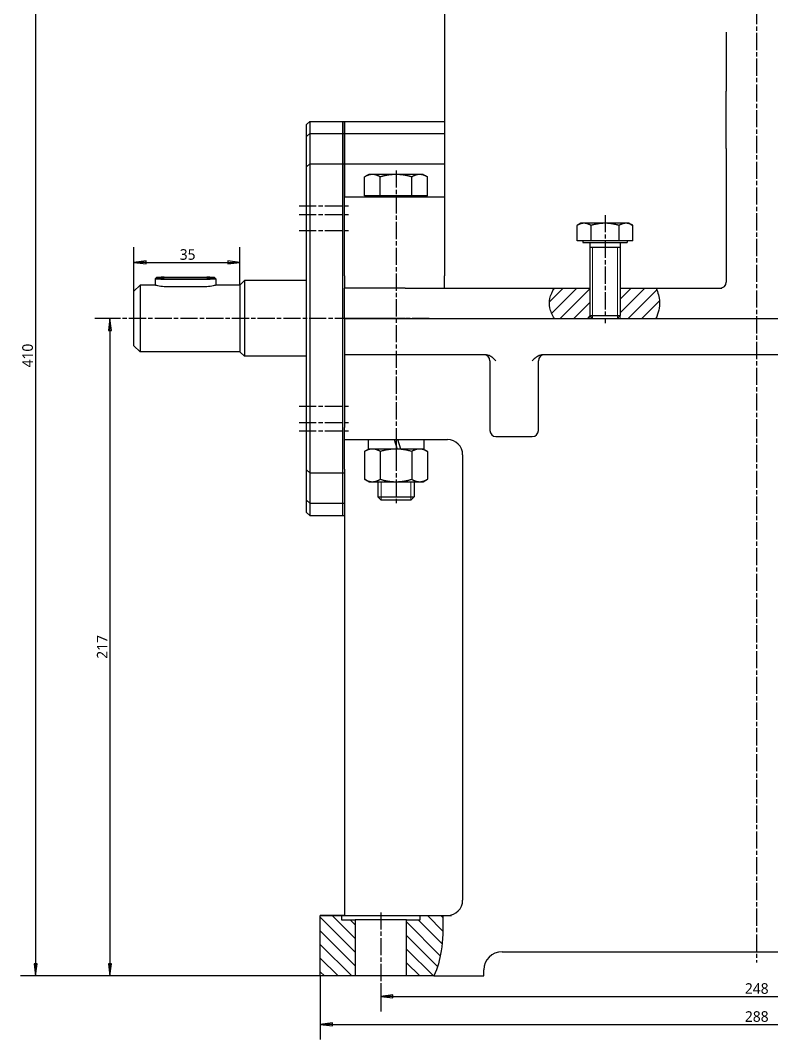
# Model space of a CAD drawing. Header units: millimetres. Extents: x -89 to 1313, y -72 to 900.
# Drawn here: x 710.1 to 958.1, y 385.4 to 721.7 of the extents above; entities that cross this region are included whole.
import ezdxf

# ---------------------------------------------------------------- set-up
doc = ezdxf.new("R2010")
doc.units = ezdxf.units.MM
doc.linetypes.add('CHAIN', pattern=[0.3543, 0.2362, -0.0295, 0.0591, -0.0295])
for name, color, linetype, lineweight in [('中心线 (ISO)', 7, 'CHAIN', 25), ('剖面线 (ISO)', 7, 'Continuous', 18), ('可见 (ISO)', 7, 'Continuous', 30), ('可见窄的 (ISO)', 7, 'Continuous', 9), ('尺寸 (ISO)', 7, 'Continuous', 25), ('折线 (ISO)', 7, 'Continuous', 25)]:
    doc.layers.add(name, color=color, linetype=linetype, lineweight=lineweight)
doc.styles.add('注释文本 (ISO)', font='Microsoft YaHei.ttf')
doc.dimstyles.new('默认 (GB)', dxfattribs={"dimtxt": 3.5, "dimasz": 4, "dimexe": 5, "dimexo": 0, "dimgap": 0.75, "dimtad": 1, "dimrnd": 1e-08, "dimdsep": 46, "dimtxsty": '注释文本 (ISO)', "dimblk": 'Filled-1', "dimcen": 0.09, "dimdle": 10, "dimclrd": 256, "dimclre": 256, "dimclrt": 256, "dimaunit": 1, "dimadec": 3, "dimazin": 2, "dimtfac": 1, "dimtmove": 0, "dimatfit": 3, "dimldrblk": 'Filled-1', "dimfxl": 1, "dimtolj": 1, "dimtzin": 0, "dimlwd": -1, "dimlwe": -1, "dimarcsym": 0})
pattern_1 = [(135, (0, 0), (-2.245064, -2.245064), [])]
pattern_2 = [(45, (0, 0), (-2.245064, 2.245064), [])]

# ---------------------------------------------------------------- blocks, each defined once
blk = doc.blocks.new('Filled-1')
at = {"color": 0}
for p, q in [((0, 0), (-1, 0.125)), ((-1, 0.125), (-1, -0.125)), ((-1, 0), (0, 0)), ((-1, -0.125), (0, 0))]:
    blk.add_line(p, q, dxfattribs=at)
at = {"color": 0, "flags": 128}
blk.add_lwpolyline([(-1, -0.125), (0, 0), (-1, 0.125), (-1, -0.125)], dxfattribs=at)
at = {"color": 0}
blk.add_solid([(-1, -0.125), (0, 0), (-1, 0.125), (-1, -0.125)], dxfattribs=at)
blk = doc.blocks.new('*D16')
at = {"layer": 'Defpoints', "color": 0, "transparency": 16777216}
for p in [(829.06, 403.85), (1077.06, 403.85), (1077.06, 399.6)]:
    blk.add_point(p, dxfattribs=at)
at = {"layer": '尺寸 (ISO)', "transparency": 16777216}
for p, q in [((829.06, 403.85), (829.06, 394.6)), ((1077.06, 403.85), (1077.06, 394.6)), ((833.06, 399.6), (1073.06, 399.6))]:
    blk.add_line(p, q, dxfattribs=at)
at = {"layer": '尺寸 (ISO)', "transparency": 16777216, "xscale": 4, "yscale": 4, "zscale": 4, "rotation": 180}
blk.add_blockref('Filled-1', (829.06, 399.6), dxfattribs=at)
at = {"layer": '尺寸 (ISO)', "transparency": 16777216, "xscale": 4, "yscale": 4, "zscale": 4}
blk.add_blockref('Filled-1', (1077.06, 399.6), dxfattribs=at)
at = {"layer": '尺寸 (ISO)', "transparency": 16777216, "insert": (949.24, 403.97), "char_height": 3.5, "attachment_point": 1, "style": '注释文本 (ISO)'}
blk.add_mtext('\\A1;248', dxfattribs=at)
blk = doc.blocks.new('*D17')
at = {"layer": 'Defpoints', "color": 0, "transparency": 16777216}
for p in [(809.06, 406.35), (1097.06, 406.35), (1097.06, 390.35)]:
    blk.add_point(p, dxfattribs=at)
at = {"layer": '尺寸 (ISO)', "transparency": 16777216}
for p, q in [((809.06, 406.35), (809.06, 385.35)), ((1097.06, 406.35), (1097.06, 385.35)), ((813.06, 390.35), (1093.06, 390.35))]:
    blk.add_line(p, q, dxfattribs=at)
at = {"layer": '尺寸 (ISO)', "transparency": 16777216, "xscale": 4, "yscale": 4, "zscale": 4, "rotation": 180}
blk.add_blockref('Filled-1', (809.06, 390.35), dxfattribs=at)
at = {"layer": '尺寸 (ISO)', "transparency": 16777216, "xscale": 4, "yscale": 4, "zscale": 4}
blk.add_blockref('Filled-1', (1097.06, 390.35), dxfattribs=at)
at = {"layer": '尺寸 (ISO)', "transparency": 16777216, "insert": (949.24, 394.72), "char_height": 3.5, "attachment_point": 1, "style": '注释文本 (ISO)'}
blk.add_mtext('\\A1;288', dxfattribs=at)
blk = doc.blocks.new('*D18')
at = {"layer": 'Defpoints', "color": 0, "transparency": 16777216}
for p in [(953.06, 815.91), (715.06, 406.35), (809.06, 406.35)]:
    blk.add_point(p, dxfattribs=at)
at = {"layer": '尺寸 (ISO)', "transparency": 16777216}
for p, q in [((953.06, 815.91), (710.06, 815.91)), ((715.06, 811.91), (715.06, 410.35)), ((809.06, 406.35), (710.06, 406.35))]:
    blk.add_line(p, q, dxfattribs=at)
at = {"layer": '尺寸 (ISO)', "transparency": 16777216, "xscale": 4, "yscale": 4, "zscale": 4}
for p, rotation in [((715.06, 815.91), 90), ((715.06, 406.35), 270)]:
    blk.add_blockref('Filled-1', p, dxfattribs=dict(at, rotation=rotation))
at = {"layer": '尺寸 (ISO)', "transparency": 16777216, "insert": (710.68, 607.18), "char_height": 3.5, "attachment_point": 1, "rotation": 90, "style": '注释文本 (ISO)'}
blk.add_mtext('\\A1;410', dxfattribs=at)
blk = doc.blocks.new('*D19')
at = {"layer": 'Defpoints', "color": 0, "transparency": 16777216}
for p in [(740.83, 623.35), (739.64, 406.35), (809.06, 406.35)]:
    blk.add_point(p, dxfattribs=at)
at = {"layer": '尺寸 (ISO)', "transparency": 16777216}
for p, q in [((740.83, 623.35), (734.64, 623.35)), ((739.64, 619.35), (739.64, 410.35)), ((809.06, 406.35), (734.64, 406.35))]:
    blk.add_line(p, q, dxfattribs=at)
at = {"layer": '尺寸 (ISO)', "transparency": 16777216, "xscale": 4, "yscale": 4, "zscale": 4}
for p, rotation in [((739.64, 623.35), 90), ((739.64, 406.35), 270)]:
    blk.add_blockref('Filled-1', p, dxfattribs=dict(at, rotation=rotation))
at = {"layer": '尺寸 (ISO)', "transparency": 16777216, "insert": (735.31, 511.04), "char_height": 3.5, "attachment_point": 1, "rotation": 90, "style": '注释文本 (ISO)'}
blk.add_mtext('\\A1;217', dxfattribs=at)
blk = doc.blocks.new('*D65')
at = {"layer": 'Defpoints', "color": 0, "transparency": 16777216}
for p in [(782.56, 641.83), (747.56, 632.35), (782.56, 634.35)]:
    blk.add_point(p, dxfattribs=at)
at = {"layer": '尺寸 (ISO)', "transparency": 16777216}
for p, q in [((747.56, 632.35), (747.56, 646.83)), ((782.56, 634.35), (782.56, 646.83)), ((751.56, 641.83), (778.56, 641.83))]:
    blk.add_line(p, q, dxfattribs=at)
at = {"layer": '尺寸 (ISO)', "transparency": 16777216, "xscale": 4, "yscale": 4, "zscale": 4, "rotation": 180}
blk.add_blockref('Filled-1', (747.56, 641.83), dxfattribs=at)
at = {"layer": '尺寸 (ISO)', "transparency": 16777216, "xscale": 4, "yscale": 4, "zscale": 4}
blk.add_blockref('Filled-1', (782.56, 641.83), dxfattribs=at)
at = {"layer": '尺寸 (ISO)', "transparency": 16777216, "insert": (762.67, 646.2), "char_height": 3.5, "attachment_point": 1, "style": '注释文本 (ISO)'}
blk.add_mtext('\\A1;35', dxfattribs=at)

msp = doc.modelspace()

# ---------------------------------------------------------------- hatches: boundary and pattern name
at = {"layer": '剖面线 (ISO)'}
h = msp.add_hatch(dxfattribs=at)
h.set_pattern_fill('ANSI31', color=256, scale=25.4, style=0)
h.set_pattern_definition(pattern_2)
edge = h.paths.add_edge_path()
edge.add_line((886.3514, 623.3539), (898.0609, 623.3539))
edge.add_line((898.0609, 623.3539), (898.0609, 633.3539))
edge.add_line((898.0609, 633.3539), (886.3514, 633.3539))
edge.add_spline(control_points=[(886.3514, 633.3539), (885.6634, 632.3107), (885.1313, 631.1724), (884.6666, 628.9278), (884.661, 627.906), (885.106, 625.6164), (885.6486, 624.4355), (886.3514, 623.3539)], knot_values=[0, 0, 0, 0, 0.37488171, 0.37488171, 0.68740318, 0.68740318, 1.0743568, 1.0743568, 1.0743568, 1.0743568], degree=3, periodic=0)
h = msp.add_hatch(dxfattribs=at)
h.set_pattern_fill('ANSI31', color=256, scale=25.4, style=0)
h.set_pattern_definition(pattern_2)
edge = h.paths.add_edge_path()
edge.add_line((908.0609, 623.3539), (919.9, 623.3539))
edge.add_spline(control_points=[(919.9, 623.3539), (920.3059, 624.2357), (920.6223, 625.1531), (921.0104, 627.0066), (921.0892, 627.9195), (920.9803, 630.4186), (920.5681, 631.9238), (919.9, 633.3539)], knot_values=[0, 0, 0, 0, 0.29122311, 0.29122311, 0.56808507, 0.56808507, 1.04160955, 1.04160955, 1.04160955, 1.04160955], degree=3, periodic=0)
edge.add_line((919.9, 633.3539), (908.0609, 633.3539))
edge.add_line((908.0609, 633.3539), (908.0609, 623.3539))
h = msp.add_hatch(dxfattribs=at)
h.set_pattern_fill('ANSI31', color=256, scale=25.4, angle=90, style=0)
h.set_pattern_definition(pattern_1)
h.paths.add_polyline_path([(816.0609, 426.3037), (809.0609, 426.3037), (809.0609, 406.3539), (820.5609, 406.3539), (820.5609, 424.8539), (816.0609, 424.8539)])
h = msp.add_hatch(dxfattribs=at)
h.set_pattern_fill('ANSI31', color=256, scale=25.4, angle=90, style=0)
h.set_pattern_definition(pattern_1)
edge = h.paths.add_edge_path()
edge.add_spline(control_points=[(849.4912, 426.3037), (849.6274, 422.065), (849.5025, 418.1607), (848.5347, 411.7711), (847.811, 408.9661), (846.603, 406.3539)], knot_values=[0, 0, 0, 0, 1.27226969, 1.27226969, 2.28839361, 2.28839361, 2.28839361, 2.28839361], degree=3, periodic=0)
edge.add_line((846.603, 406.3539), (837.5609, 406.3539))
edge.add_line((837.5609, 406.3539), (837.5609, 424.8539))
edge.add_line((837.5609, 424.8539), (842.0609, 424.8539))
edge.add_line((842.0609, 424.8539), (842.0609, 426.3037))
edge.add_line((842.0609, 426.3037), (849.4912, 426.3037))

# ---------------------------------------------------------------- linework, layer by layer
at = {"layer": '中心线 (ISO)', "ltscale": 23.990969}
for p, q in [((953.0609, 819.5799), (953.0609, 410.8572)), ((834.0609, 672.1712), (834.0609, 561.9275)), ((802.0609, 660.477), (819.0609, 660.477)), ((802.0609, 657.6486), (819.0609, 657.6486)), ((903.0609, 657.4681), (903.0609, 621.7742)), ((802.0609, 652.3453), (819.0609, 652.3453)), ((845.0609, 623.3539), (740.8308, 623.3539)), ((802.0609, 594.3625), (819.0609, 594.3625)), ((802.0609, 589.0592), (819.0609, 589.0592)), ((802.0609, 586.2308), (819.0609, 586.2308)), ((829.0609, 427.3539), (829.0609, 403.8539))]:
    msp.add_line(p, q, dxfattribs=at)
at = {"layer": '中心线 (ISO)', "ltscale": 9.00068}
msp.add_line((834.0609, 585.8539), (834.0609, 577.7539), dxfattribs=at)
at = {"layer": '可见 (ISO)'}
for p, q in [((850.0609, 750.5557), (850.0609, 663.1399)), ((943.0609, 717.8553), (943.0609, 698.3332)), ((943.0609, 679.3779), (943.0609, 698.3332)), ((804.5609, 687.3539), (805.5609, 688.3539)), ((804.5609, 683.3539), (804.5609, 687.3539)), ((805.5609, 688.3539), (805.5609, 684.3539)), ((805.5609, 688.3539), (816.5609, 688.3539)), ((816.5609, 684.3539), (816.5609, 688.3539)), ((816.5609, 688.3539), (817.0609, 688.3539)), ((816.5609, 684.3539), (816.5609, 688.3539)), ((817.0609, 688.3539), (850.0609, 688.3539)), ((817.0609, 688.3539), (817.0609, 684.3539)), ((817.0609, 684.3539), (817.0609, 688.3539)), ((804.5609, 683.3539), (805.5609, 684.3539)), ((804.5609, 673.3539), (804.5609, 683.3539)), ((805.5609, 684.3539), (805.5609, 674.3539)), ((805.5609, 684.3539), (816.5609, 684.3539)), ((816.5609, 674.3539), (816.5609, 684.3539)), ((816.5609, 684.3539), (817.0609, 684.3539)), ((816.5609, 674.3539), (816.5609, 684.3539)), ((817.0609, 684.3539), (850.0609, 684.3539)), ((817.0609, 684.3539), (817.0609, 674.3539)), ((817.0609, 674.3539), (817.0609, 684.3539)), ((943.0609, 679.3779), (943.0609, 635.3539)), ((804.5609, 673.3539), (805.5609, 674.3539)), ((804.5609, 573.3539), (804.5609, 673.3539)), ((805.5609, 674.3539), (805.5609, 572.3539)), ((805.5609, 674.3539), (816.5609, 674.3539)), ((816.5609, 572.3539), (816.5609, 674.3539)), ((816.5609, 674.3539), (817.0609, 674.3539)), ((816.5609, 572.3539), (816.5609, 674.3539)), ((817.0609, 674.3539), (850.0609, 674.3539)), ((817.0609, 674.3539), (817.0609, 663.3539)), ((817.0609, 663.3539), (817.0609, 674.3539)), ((825.0609, 670.854), (823.6686, 670.0501)), ((823.6686, 663.754), (823.6686, 670.0501)), ((826.2666, 670.854), (825.0609, 670.854)), ((834.0609, 670.854), (826.2666, 670.854)), ((828.8647, 663.754), (828.8647, 670.0501)), ((841.8551, 670.854), (834.0609, 670.854)), ((839.257, 663.754), (839.257, 670.0501)), ((843.0609, 670.854), (841.8551, 670.854)), ((843.0609, 670.854), (844.4532, 670.0501)), ((844.4532, 663.754), (844.4532, 670.0501)), ((850.0609, 663.3539), (817.0609, 663.3539)), ((817.0609, 659.3507), (817.0609, 663.3539)), ((828.8647, 663.754), (823.6686, 663.754)), ((825.8109, 663.754), (825.8109, 663.3539)), ((839.257, 663.754), (828.8647, 663.754)), ((844.4532, 663.754), (839.257, 663.754)), ((842.3109, 663.754), (842.3109, 663.3539)), ((850.0609, 663.1399), (850.0609, 659.3507)), ((817.0609, 637.357), (817.0609, 659.3507)), ((850.0609, 659.3507), (850.0609, 637.357)), ((895.0609, 654.754), (893.8233, 654.0395)), ((893.8233, 648.954), (893.8233, 654.0395)), ((896.1327, 654.754), (895.0609, 654.754)), ((903.0609, 654.754), (896.1327, 654.754)), ((898.4421, 648.954), (898.4421, 654.0395)), ((909.9891, 654.754), (903.0609, 654.754)), ((907.6797, 648.954), (907.6797, 654.0395)), ((911.0609, 654.754), (909.9891, 654.754)), ((911.0609, 654.754), (912.2985, 654.0395)), ((912.2985, 648.954), (912.2985, 654.0395)), ((898.4421, 648.954), (893.8233, 648.954)), ((895.7609, 648.954), (895.7609, 648.3539)), ((895.7609, 648.3539), (910.3609, 648.3539)), ((898.0609, 648.3539), (898.0609, 624.2742)), ((898.0609, 646.8539), (908.0609, 646.8539)), ((907.6797, 648.954), (898.4421, 648.954)), ((912.2985, 648.954), (907.6797, 648.954)), ((908.0609, 648.3539), (908.0609, 624.2742)), ((910.3609, 648.954), (910.3609, 648.3539)), ((754.5609, 636.4463), (754.5609, 634.3475)), ((754.9624, 636.8491), (754.5626, 636.4498)), ((757.5609, 636.9344), (771.5609, 636.9344)), ((771.5609, 636.7578), (757.5609, 636.7578)), ((757.5609, 636.3444), (771.5609, 636.3444)), ((774.1594, 636.8491), (774.5591, 636.4498)), ((774.5609, 636.4463), (774.5609, 634.3475)), ((782.5609, 634.3539), (784.0609, 635.8539)), ((784.0609, 635.8539), (784.0609, 610.8539)), ((804.5609, 635.8539), (784.0609, 635.8539)), ((817.0609, 637.357), (817.0609, 633.3539)), ((850.0609, 633.3539), (850.0609, 637.357)), ((747.5609, 632.3539), (749.5609, 634.3539)), ((747.5609, 614.3539), (747.5609, 632.3539)), ((749.5609, 634.3539), (749.5609, 612.3539)), ((754.5609, 634.3539), (749.5609, 634.3539)), ((771.5609, 633.8289), (757.5609, 633.8289)), ((782.5609, 634.3539), (774.5609, 634.3539)), ((782.5609, 634.3539), (782.5609, 612.3539)), ((817.0609, 623.3539), (817.0609, 633.3539)), ((837.0609, 633.3539), (817.0609, 633.3539)), ((837.0609, 633.3539), (886.3514, 633.3539)), ((886.3514, 633.3539), (898.0609, 633.3539)), ((908.0609, 633.3539), (919.9, 633.3539)), ((919.9, 633.3539), (941.5968, 633.3539)), ((817.0609, 623.3539), (817.0609, 611.3539)), ((817.0609, 623.3539), (837.0609, 623.3539)), ((837.0609, 623.3539), (817.0609, 623.3539)), ((837.0609, 623.3539), (990.7223, 623.3539)), ((837.0609, 623.3539), (886.3514, 623.3539)), ((898.981, 623.3539), (898.0609, 624.2742)), ((898.0609, 624.2742), (908.0609, 624.2742)), ((907.1407, 623.3539), (908.0609, 624.2742)), ((919.9, 623.3539), (990.7223, 623.3539)), ((747.5609, 614.3539), (749.5609, 612.3539)), ((782.5609, 612.3539), (749.5609, 612.3539)), ((782.5609, 612.3539), (784.0609, 610.8539)), ((804.5609, 610.8539), (784.0609, 610.8539)), ((817.0609, 611.3539), (817.0609, 607.3507)), ((837.0609, 611.3539), (817.0609, 611.3539)), ((863.5968, 611.3539), (837.0609, 611.3539)), ((865.0609, 609.3539), (865.0609, 586.3539)), ((881.0609, 586.3539), (881.0609, 609.3539)), ((989.0678, 611.3539), (882.525, 611.3539)), ((817.0609, 607.3507), (817.0609, 587.357)), ((817.0609, 583.3539), (817.0609, 587.357)), ((817.0609, 583.3539), (851.1028, 583.3539)), ((817.0609, 573.5543), (817.0609, 583.3539)), ((817.0609, 573.5543), (817.0609, 583.3539)), ((824.8609, 583.3539), (824.8609, 580.2539)), ((833.4409, 583.3539), (834.4481, 580.2539)), ((835.6881, 580.2539), (834.6809, 583.3539)), ((843.2609, 583.3539), (843.2609, 580.2539)), ((867.0609, 584.3539), (879.0609, 584.3539)), ((825.0609, 580.2539), (823.6686, 579.45)), ((823.6686, 579.45), (823.6686, 570.2577)), ((834.4481, 580.2539), (824.8609, 580.2539)), ((828.8647, 579.45), (828.8647, 570.2577)), ((835.6881, 580.2539), (834.4481, 580.2539)), ((843.2609, 580.2539), (835.6881, 580.2539)), ((839.257, 579.45), (839.257, 570.2577)), ((843.0609, 580.2539), (844.4532, 579.45)), ((844.4532, 579.45), (844.4532, 570.2577)), ((856.0609, 578.3539), (856.0609, 431.3539)), ((804.5609, 573.3539), (805.5609, 572.3539)), ((804.5609, 563.3539), (804.5609, 573.3539)), ((805.5609, 572.3539), (816.5609, 572.3539)), ((805.5609, 572.3539), (805.5609, 562.3539)), ((816.5609, 562.3539), (816.5609, 572.3539)), ((816.5609, 572.3539), (817.0609, 572.3539)), ((816.5609, 562.3539), (816.5609, 572.3539)), ((817.0609, 573.5543), (817.0609, 567.4583)), ((825.0609, 569.4539), (823.6686, 570.2577)), ((825.0609, 569.4539), (826.2666, 569.4539)), ((826.2666, 569.4539), (834.0609, 569.4539)), ((828.0609, 569.4539), (828.0609, 564.4275)), ((834.0609, 569.4539), (841.8551, 569.4539)), ((840.0609, 569.4539), (840.0609, 564.4275)), ((841.8551, 569.4539), (843.0609, 569.4539)), ((843.0609, 569.4539), (844.4532, 570.2577)), ((817.0609, 567.4583), (817.0609, 431.3539)), ((804.5609, 563.3539), (805.5609, 562.3539)), ((804.5609, 559.3539), (804.5609, 563.3539)), ((805.5609, 562.3539), (816.5609, 562.3539)), ((805.5609, 562.3539), (805.5609, 558.3539)), ((816.5609, 558.3539), (816.5609, 562.3539)), ((816.5609, 562.3539), (817.0609, 562.3539)), ((816.5609, 558.3539), (816.5609, 562.3539)), ((829.1344, 563.3539), (828.0609, 564.4275)), ((828.0609, 564.4275), (840.0609, 564.4275)), ((838.9873, 563.3539), (829.1344, 563.3539)), ((838.9873, 563.3539), (840.0609, 564.4275)), ((804.5609, 559.3539), (805.5609, 558.3539)), ((805.5609, 558.3539), (816.5609, 558.3539)), ((816.5609, 558.3539), (817.0609, 558.3539)), ((817.0609, 431.3539), (817.0609, 426.3539)), ((809.0609, 426.3539), (809.0609, 426.3037)), ((809.0609, 426.3539), (817.0609, 426.3539)), ((809.0609, 406.3539), (809.0609, 426.3037)), ((816.0609, 426.3037), (816.0609, 424.8539)), ((816.0609, 424.8539), (820.5609, 424.8539)), ((817.0609, 426.3539), (852.4006, 426.3539)), ((820.5609, 424.8539), (820.5609, 406.3539)), ((837.5609, 424.8539), (820.5609, 424.8539)), ((837.5609, 424.8539), (842.0609, 424.8539)), ((837.5609, 406.3539), (837.5609, 424.8539)), ((842.0609, 424.8539), (842.0609, 426.3037)), ((869.0609, 414.3539), (1037.0609, 414.3539)), ((863.0609, 406.3539), (863.0609, 408.3539)), ((820.5609, 406.3539), (809.0609, 406.3539)), ((837.5609, 406.3539), (820.5609, 406.3539)), ((846.603, 406.3539), (837.5609, 406.3539)), ((846.603, 406.3539), (863.0609, 406.3539))]:
    msp.add_line(p, q, dxfattribs=at)
for centre, radius, start, end in [((941.0609, 635.3539), 2, 270, 0), ((863.0609, 609.3539), 2, 0, 90), ((883.0609, 609.3539), 2, 90, 180), ((867.0609, 586.3539), 2, 180, 270), ((879.0609, 586.3539), 2, 270, 0), ((851.0609, 578.3539), 5, 0, 90), ((851.0609, 431.3539), 5, 270, 0), ((869.0609, 408.3539), 6, 90, 180)]:
    msp.add_arc(centre, radius, start, end, dxfattribs=at)
for centre, major_axis, start_param, end_param in [((757.5609, 636.4463), (-3, 0), 6.2491926, 7.85398163), ((757.5609, 636.8461), (-2.6, 0), 4.71238898, 7.85398163), ((771.5609, 636.8461), (2.6, 0), 4.71238898, 7.85398163), ((771.5609, 636.4463), (3, 0), 4.71238898, 6.31717802)]:
    msp.add_ellipse(centre, major_axis=major_axis, ratio=0.03396655, start_param=start_param, end_param=end_param, dxfattribs=at)
for points in [[(826.2666, 670.854), (825.0609, 670.854), (823.6686, 670.0501)], [(828.8647, 670.0501), (827.4724, 670.854), (826.2666, 670.854)], [(834.0609, 670.854), (831.6493, 670.854), (828.8647, 670.0501)], [(839.257, 670.0501), (836.4724, 670.854), (834.0609, 670.854)], [(841.8551, 670.854), (840.6493, 670.854), (839.257, 670.0501)], [(844.4532, 670.0501), (843.0609, 670.854), (841.8551, 670.854)], [(896.1327, 654.754), (895.0609, 654.754), (893.8233, 654.0395)], [(898.4421, 654.0395), (897.2045, 654.754), (896.1327, 654.754)], [(903.0609, 654.754), (900.9173, 654.754), (898.4421, 654.0395)], [(907.6797, 654.0395), (905.2045, 654.754), (903.0609, 654.754)], [(909.9891, 654.754), (908.9173, 654.754), (907.6797, 654.0395)], [(912.2985, 654.0395), (911.0609, 654.754), (909.9891, 654.754)], [(826.2666, 580.2539), (825.0609, 580.2539), (823.6686, 579.45)], [(828.8647, 579.45), (827.4724, 580.2539), (826.2666, 580.2539)], [(834.0609, 580.2539), (831.6493, 580.2539), (828.8647, 579.45)], [(839.257, 579.45), (836.4724, 580.2539), (834.0609, 580.2539)], [(841.8551, 580.2539), (840.6493, 580.2539), (839.257, 579.45)], [(844.4532, 579.45), (843.0609, 580.2539), (841.8551, 580.2539)], [(823.6686, 570.2577), (825.0609, 569.4539), (826.2666, 569.4539)], [(826.2666, 569.4539), (827.4724, 569.4539), (828.8647, 570.2577)], [(828.8647, 570.2577), (831.6493, 569.4539), (834.0609, 569.4539)], [(834.0609, 569.4539), (836.4724, 569.4539), (839.257, 570.2577)], [(839.257, 570.2577), (840.6493, 569.4539), (841.8551, 569.4539)], [(841.8551, 569.4539), (843.0609, 569.4539), (844.4532, 570.2577)]]:
    msp.add_rational_spline(points, [1, 1.0379548493, 1], degree=2, dxfattribs=at)
for points, knots in [([(757.5609, 633.8289), (757.1821, 633.8289), (756.7794, 633.8539), (756.0409, 633.9441), (755.7049, 634.008), (755.1743, 634.1302), (754.9437, 634.1968), (754.637, 634.2995), (754.5609, 634.3347), (754.5609, 634.3475)], [0.909033921, 0.909033921, 0.909033921, 0.909033921, 1.022674544, 1.022674544, 1.136315168, 1.136315168, 1.249933024, 1.249933024, 1.363550881, 1.363550881, 1.363550881, 1.363550881]), ([(774.5609, 634.3475), (774.5609, 634.3347), (774.4848, 634.2995), (774.178, 634.1968), (773.9474, 634.1302), (773.4169, 634.008), (773.0808, 633.9441), (772.3423, 633.8539), (771.9397, 633.8289), (771.5609, 633.8289)], [0.45451696, 0.45451696, 0.45451696, 0.45451696, 0.568134817, 0.568134817, 0.681752673, 0.681752673, 0.795393297, 0.795393297, 0.909033921, 0.909033921, 0.909033921, 0.909033921]), ([(867.0609, 609.3539), (866.7838, 609.631), (866.4793, 609.9366), (865.8312, 610.496), (865.4854, 610.7474), (864.9158, 611.0539), (864.659, 611.1647), (864.127, 611.315), (863.8516, 611.3539), (863.5968, 611.3539)], [0, 0, 0, 0, 0.117562819, 0.117562819, 0.235125638, 0.235125638, 0.311588865, 0.311588865, 0.388052091, 0.388052091, 0.388052091, 0.388052091]), ([(882.525, 611.3539), (882.2701, 611.3539), (881.9948, 611.315), (881.4628, 611.1647), (881.2059, 611.0539), (880.6364, 610.7474), (880.2906, 610.496), (879.6424, 609.9366), (879.338, 609.631), (879.0609, 609.3539)], [1.01106448, 1.01106448, 1.01106448, 1.01106448, 1.087527707, 1.087527707, 1.163990933, 1.163990933, 1.281553752, 1.281553752, 1.399116571, 1.399116571, 1.399116571, 1.399116571])]:
    msp.add_open_spline(points, degree=3, knots=knots, dxfattribs=at)
at = {"layer": '可见窄的 (ISO)'}
for p, q in [((898.9579, 646.8539), (898.9579, 623.3771)), ((907.1639, 623.3771), (907.1639, 646.8539)), ((898.0609, 623.3539), (898.0609, 633.3539)), ((908.0609, 633.3539), (908.0609, 623.3539)), ((829.1109, 569.4539), (829.1109, 563.3774)), ((839.0109, 563.3774), (839.0109, 569.4539))]:
    msp.add_line(p, q, dxfattribs=at)
at = {"layer": '折线 (ISO)'}
for q in [(809.0609, 426.3037), (849.4912, 426.3037)]:
    msp.add_line((817.0609, 426.3037), q, dxfattribs=at)
for points, knots in [([(886.3514, 623.3539), (885.6486, 624.4355), (885.106, 625.6164), (884.661, 627.906), (884.6666, 628.9278), (885.1313, 631.1724), (885.6634, 632.3107), (886.3514, 633.3539)], [0, 0, 0, 0, 0.38695362, 0.38695362, 0.69947509, 0.69947509, 1.0743568, 1.0743568, 1.0743568, 1.0743568]), ([(919.9, 633.3539), (920.5681, 631.9238), (920.9803, 630.4186), (921.0892, 627.9195), (921.0104, 627.0066), (920.6223, 625.1531), (920.3059, 624.2357), (919.9, 623.3539)], [0, 0, 0, 0, 0.47352448, 0.47352448, 0.75038644, 0.75038644, 1.04160955, 1.04160955, 1.04160955, 1.04160955]), ([(849.4912, 426.3037), (849.6274, 422.065), (849.5025, 418.1607), (848.5347, 411.7711), (847.811, 408.9661), (846.603, 406.3539)], [0, 0, 0, 0, 1.27226969, 1.27226969, 2.28839361, 2.28839361, 2.28839361, 2.28839361])]:
    msp.add_open_spline(points, degree=3, knots=knots, dxfattribs=at)

# ---------------------------------------------------------------- dimensions: what is measured, and where the dimension line sits
at = {"layer": '尺寸 (ISO)'}
for base, p1, p2, angle, override, picture, middle in [((715.0609, 406.3539), (953.0609, 815.9088), (809.0609, 406.3539), 90, {"dimgap": 0.75, "dimdec": 0, "dimtol": 0, "dimlim": 0, "dimtp": 0, "dimtm": 0, "dimtdec": 2, "dimtofl": 0, "dimatfit": 1}, '*D18', (715.0609, 611.1313)), ((782.5609, 641.8258), (747.5609, 632.3539), (782.5609, 634.3539), 180, {"dimgap": 0.75, "dimdec": 2, "dimtol": 0, "dimlim": 0, "dimtp": 0, "dimtm": 0, "dimtdec": 2, "dimtofl": 0, "dimatfit": 1}, '*D65', (765.0609, 641.8258)), ((739.6369, 406.3539), (740.8308, 623.3539), (809.0609, 406.3539), 90, {"dimgap": 0.75, "dimdec": 2, "dimtol": 0, "dimlim": 0, "dimtp": 0, "dimtm": 0, "dimtdec": 2, "dimtofl": 0, "dimatfit": 1}, '*D19', (739.6369, 514.8539)), ((1077.0609, 399.6039), (829.0609, 403.8539), (1077.0609, 403.8539), 180, {"dimgap": 0.75, "dimdec": 2, "dimtol": 0, "dimlim": 0, "dimtp": 0, "dimtm": 0, "dimtdec": 2, "dimtofl": 0, "dimatfit": 1}, '*D16', (953.0609, 399.6039))]:
    dim = msp.add_linear_dim(base=base, p1=p1, p2=p2, angle=angle, dimstyle='默认 (GB)', override=override, dxfattribs=at)
    dim.commit()
    dim.dimension.update_dxf_attribs({"geometry": picture, "text_midpoint": middle, "dimtype": 160})
dim = msp.add_linear_dim(base=(1097.0609, 390.3539), p1=(809.0609, 406.3539), p2=(1097.0609, 406.3539), dimstyle='默认 (GB)', override={"dimgap": 0.75, "dimdec": 2, "dimtol": 0, "dimlim": 0, "dimtp": 0, "dimtm": 0, "dimtdec": 2, "dimtofl": 0, "dimatfit": 1}, dxfattribs=at)
dim.commit()
dim.dimension.update_dxf_attribs({"geometry": '*D17', "text_midpoint": (953.0609, 390.3539), "dimtype": 160})

doc.saveas('drawing.dxf')
